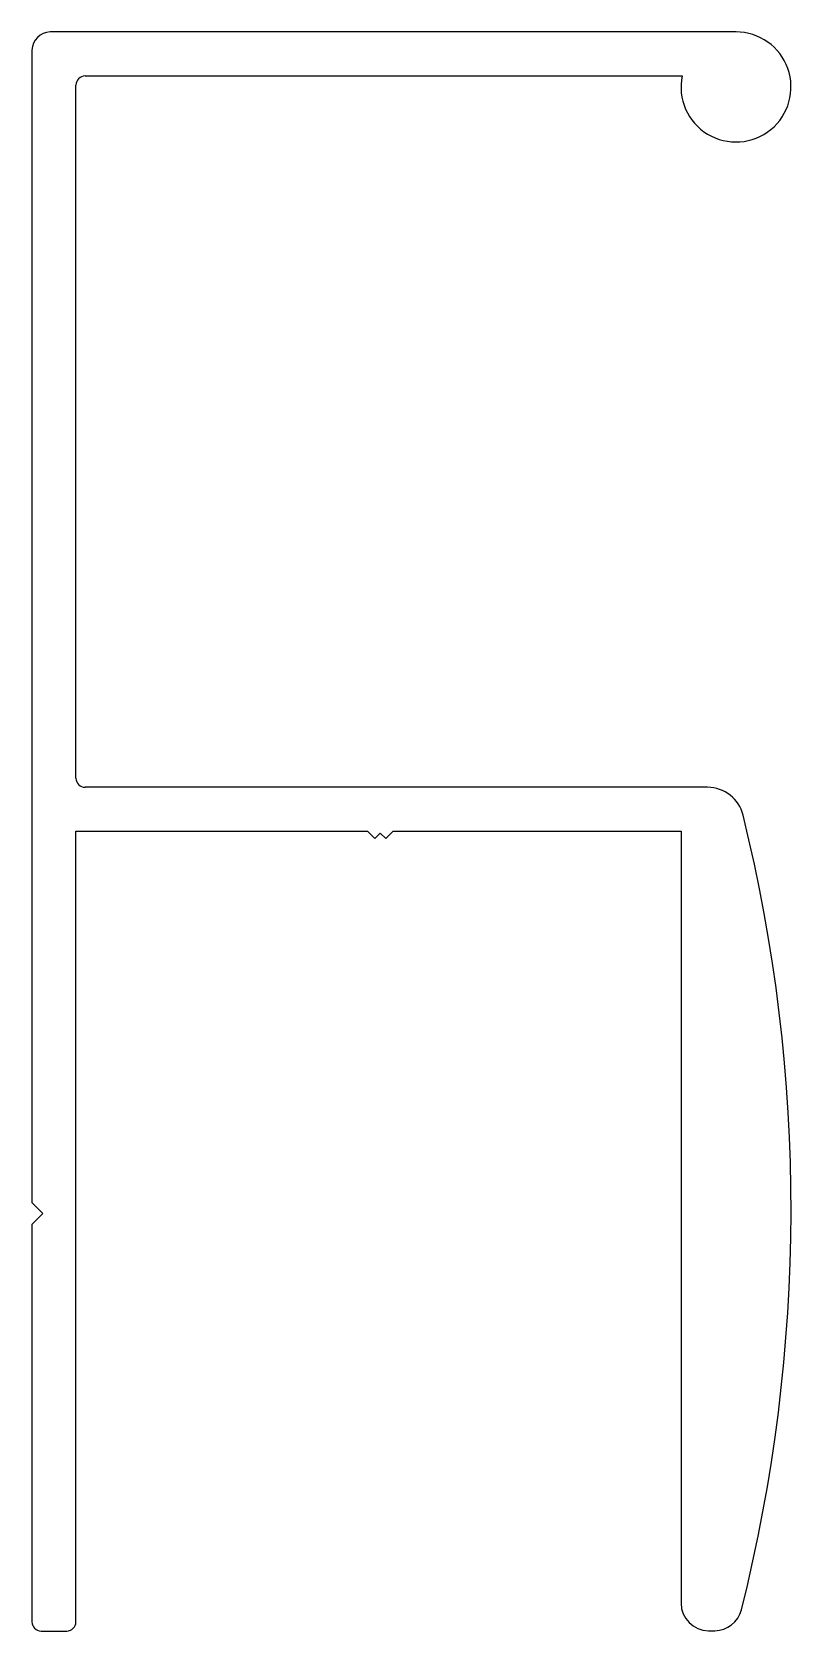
# Model space of a CAD drawing. Extents: x 1011.4 to 1032.1, y -41.1 to 2.5.
import ezdxf

# ---------------------------------------------------------------- set-up
doc = ezdxf.new("R2010")
doc.units = 0
doc.header["$LTSCALE"] = 15
doc.layers.get('0').update_dxf_attribs({"linetype": 'CONTINUOUS'})

msp = doc.modelspace()

# ---------------------------------------------------------------- linework, layer by layer
at = {"color": 0, "linetype": 'CONTINUOUS', "ltscale": 10}
for p, q in [((1026.779, 2.474), (1011.93, 2.474)), ((1030.63, 2.474), (1026.779, 2.474)), ((1011.43, 1.974), (1011.43, -19.126)), ((1012.63, -17.876), (1012.63, 1.024)), ((1012.88, 1.274), (1026.779, 1.274)), ((1026.779, 1.274), (1029.161, 1.274)), ((1029.854, -18.126), (1012.88, -18.126)), ((1029.854, -18.126), (1027.148, -18.126)), ((1011.43, -19.126), (1011.43, -29.451)), ((1012.63, -40.885), (1012.63, -19.326)), ((1012.63, -19.326), (1020.58, -19.326)), ((1020.58, -19.326), (1020.78, -19.526)), ((1020.78, -19.526), (1020.93, -19.376)), ((1020.93, -19.376), (1021.08, -19.526)), ((1021.08, -19.526), (1021.28, -19.326)), ((1021.28, -19.326), (1029.13, -19.326)), ((1027.148, -19.326), (1029.13, -19.326)), ((1029.13, -19.326), (1029.13, -40.376)), ((1011.43, -29.451), (1011.73, -29.751)), ((1011.73, -29.751), (1011.43, -30.051)), ((1011.43, -30.051), (1011.43, -40.885)), ((1011.68, -41.135), (1012.38, -41.135)), ((1029.88, -41.126), (1030.05, -41.126))]:
    msp.add_line(p, q, dxfattribs=at)
for centre, radius, start, end in [((1011.93, 1.974), 0.5, 90, 180), ((1030.63, 0.974), 1.5, 168.463, 90), ((1012.88, 1.024), 0.25, 90, 180), ((1012.88, -17.876), 0.25, 180, 270), ((1029.854, -19.126), 1, 13.8596, 90), ((987.297, -29.626), 44.833, 345.8857, 13.8596), ((1029.88, -40.376), 0.75, 180, 270), ((1011.68, -40.885), 0.25, 180, 270), ((1012.38, -40.885), 0.25, 270, 0), ((1030.05, -40.376), 0.75, 270, 345.8857)]:
    msp.add_arc(centre, radius, start, end, dxfattribs=at)

doc.saveas('drawing.dxf')
